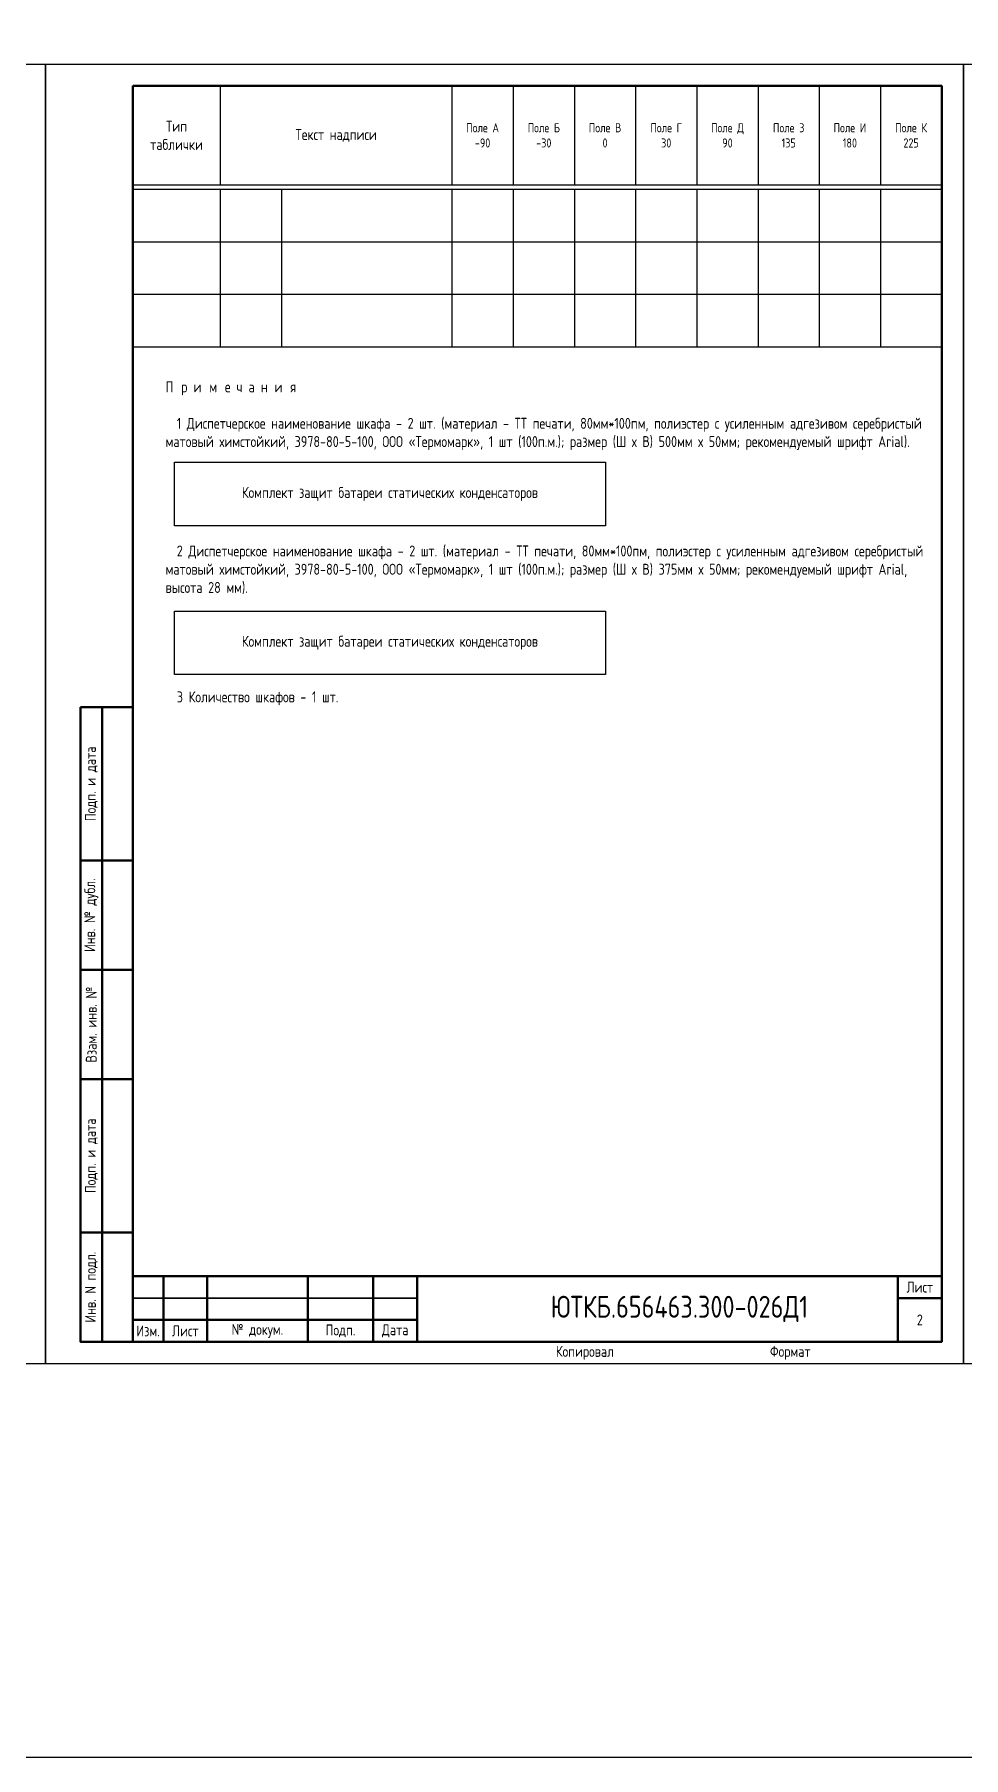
# Model space of a CAD drawing. Header units: millimetres. Extents: x -1117 to 4405, y -90 to 586.
# Drawn here: x -632.5 to -420, y -90 to 303.8 of the extents above; entities that cross this region are included whole.
import ezdxf

# ---------------------------------------------------------------- set-up
doc = ezdxf.new("R2010")
doc.units = ezdxf.units.MM
doc.styles.add('Gost_type_A', font='GOST_A.TTF')

# ---------------------------------------------------------------- blocks, each defined once
blk = doc.blocks.new('Формат_А4')
blk.add_lwpolyline([(0, 297), (0, 0), (-210, 0), (-210, 297)], close=True)
at = {"lineweight": 50}
blk.add_lwpolyline([(-190, 292), (-5, 292), (-5, 5), (-190, 5)], close=True, dxfattribs=at)
blk = doc.blocks.new('*T26')
at = {"color": 0, "linetype": 'ByBlock', "lineweight": -2, "transparency": 16777216}
for p, q in [((0, 0), (185, 0)), ((0, 0), (0, -233.86)), ((20, 0), (20, -22.61)), ((73, 0), (73, -22.61)), ((87, 0), (87, -22.61)), ((101, 0), (101, -22.61)), ((115, 0), (115, -22.61)), ((129, 0), (129, -22.61)), ((143, 0), (143, -22.61)), ((157, 0), (157, -22.61)), ((171, 0), (171, -22.61)), ((185, 0), (185, -233.86)), ((210, 0), (395, 0)), ((210, 0), (210, -59.61)), ((230, 0), (230, -22.61)), ((283, 0), (283, -22.61)), ((297, 0), (297, -22.61)), ((311, 0), (311, -22.61)), ((325, 0), (325, -22.61)), ((339, 0), (339, -22.61)), ((353, 0), (353, -22.61)), ((367, 0), (367, -22.61)), ((381, 0), (381, -22.61)), ((395, 0), (395, -59.61)), ((0, -22.61), (185, -22.61)), ((0, -23.61), (185, -23.61)), ((20, -23.61), (20, -233.86)), ((34, -23.61), (34, -233.86)), ((73, -23.61), (73, -233.86)), ((87, -23.61), (87, -233.86)), ((101, -23.61), (101, -233.86)), ((115, -23.61), (115, -233.86)), ((129, -23.61), (129, -233.86)), ((143, -23.61), (143, -233.86)), ((157, -23.61), (157, -233.86)), ((171, -23.61), (171, -233.86)), ((210, -22.61), (395, -22.61)), ((210, -23.61), (395, -23.61)), ((230, -23.61), (230, -59.61)), ((244, -23.61), (244, -59.61)), ((283, -23.61), (283, -59.61)), ((297, -23.61), (297, -59.61)), ((311, -23.61), (311, -59.61)), ((325, -23.61), (325, -59.61)), ((339, -23.61), (339, -59.61)), ((353, -23.61), (353, -59.61)), ((367, -23.61), (367, -59.61)), ((381, -23.61), (381, -59.61)), ((0, -33.61), (185, -33.61)), ((210, -35.61), (395, -35.61)), ((0, -43.61), (185, -43.61)), ((210, -47.61), (395, -47.61)), ((0, -53.61), (185, -53.61)), ((210, -59.61), (395, -59.61)), ((0, -63.61), (185, -63.61)), ((0, -73.61), (185, -73.61)), ((0, -83.61), (185, -83.61)), ((0, -93.61), (185, -93.61)), ((0, -103.61), (185, -103.61)), ((0, -113.61), (185, -113.61)), ((0, -123.99), (185, -123.99)), ((0, -134.37), (185, -134.37)), ((0, -148.92), (185, -148.92)), ((0, -159.31), (185, -159.31)), ((0, -173.86), (185, -173.86)), ((0, -185.86), (185, -185.86)), ((0, -197.86), (185, -197.86)), ((0, -209.86), (185, -209.86)), ((0, -221.86), (185, -221.86)), ((0, -233.86), (185, -233.86))]:
    blk.add_line(p, q, dxfattribs=at)
at = {"color": 0, "transparency": 16777216, "char_height": 2.5, "attachment_point": 5, "style": 'Gost_type_A'}
for s, insert, width in [('Тип таблички', (10, -11.3), 17), ('Текст надписи', (46.5, -11.3), 50), ('{\\H0.83333x;\\C256;Поле А \\P-90}', (80, -11.3), 11), ('{\\H0.83333x;\\C256;Поле Б\\P-30}', (94, -11.3), 11), ('{\\H0.83333x;\\C256;Поле В\\P0}', (108, -11.3), 11), ('{\\H0.83333x;\\C256;Поле Г\\P30}', (122, -11.3), 11), ('{\\H0.83333x;\\C256;Поле Д\\P90}', (136, -11.3), 11), ('{\\H0.83333x;\\C256;Поле З\\P135}', (150, -11.3), 11), ('{\\H0.83333x;\\C256;Поле И\\P180}', (164, -11.3), 11), ('{\\H0.83333x;\\C256;Поле К\\P225}', (178, -11.3), 11), ('Тип таблички', (220, -11.3), 17), ('Текст надписи', (256.5, -11.3), 50), ('{\\H0.83333x;\\C256;Поле А \\P-90}', (290, -11.3), 11), ('{\\H0.83333x;\\C256;Поле Б\\P-30}', (304, -11.3), 11), ('{\\H0.83333x;\\C256;Поле В\\P0}', (318, -11.3), 11), ('{\\H0.83333x;\\C256;Поле Г\\P30}', (332, -11.3), 11), ('{\\H0.83333x;\\C256;Поле Д\\P90}', (346, -11.3), 11), ('{\\H0.83333x;\\C256;Поле З\\P135}', (360, -11.3), 11), ('{\\H0.83333x;\\C256;Поле И\\P180}', (374, -11.3), 11), ('{\\H0.83333x;\\C256;Поле К\\P225}', (388, -11.3), 11), ('Карман\\P50х25', (10, -28.61), 17), ('A1', (27, -28.61), 11), ('ИЭУ', (53.5, -28.61), 36), ('Карман\\P50х25', (10, -38.61), 17), ('A1.1', (27, -38.61), 11), ('ИЧМ ИЭУ', (53.5, -38.61), 36), ('Карман\\P50х25', (10, -48.61), 17), ('HL1', (27, -48.61), 11), ('Вызов', (53.5, -48.61), 36), ('Карман\\P50х25', (10, -58.61), 17), ('SA1', (27, -58.61), 11), ('Действие на отключение\\PВ1', (53.5, -58.61), 36), ('Карман\\P50х25', (10, -68.61), 17), ('SA2', (27, -68.61), 11), ('Пуск УРОВ В1', (53.5, -68.61), 36), ('Карман\\P50х25', (10, -78.61), 17), ('SA3', (27, -78.61), 11), ('Действие на отключение\\PВ2', (53.5, -78.61), 36), ('Карман\\P50х25', (10, -88.61), 17), ('SA4', (27, -88.61), 11), ('Пуск УРОВ В2', (53.5, -88.61), 36), ('Карман\\P50х25', (10, -98.61), 17), ('SA5', (27, -98.61), 11), ('Действие на отключение\\Pот ЗНР', (53.5, -98.61), 36), ('Карман\\P50х25', (10, -108.61), 17), ('SG1', (27, -108.61), 11), ('Цепи переменного тока ВН', (53.5, -108.61), 36), ('Карман\\P50х25', (10, -118.8), 17), ('SG2', (27, -118.8), 11), ('{\\C256;Цепи переменного тока нейтрали}', (53.5, -118.8), 36), ('Карман\\P50х25', (10, -129.18), 17), ('{\\C256;Цепи переменного тока средней перемычки}', (53.5, -129.18), 36), ('SG3', (27, -129.18), 11), ('{\\C256;Цепи переменного \\Pтока цепи\\Pзаземления нейтрали}', (53.5, -141.65), 36), ('Карман\\P50х25', (10, -141.65), 17), ('SG4', (27, -141.65), 11), ('Карман\\P50х25', (10, -154.12), 17), ('SG5', (27, -154.12), 11), ('{\\C256;Цепи переменного напряжения СШ "звезда"}', (53.5, -154.12), 36), ('{\\C256;Цепи переменного напряжения СШ "треугольник"}', (53.5, -166.58), 36), ('Карман\\P50х25', (10, -166.58), 17), ('SG6', (27, -166.58), 11)]:
    blk.add_mtext(s, dxfattribs=dict(at, insert=insert, width=width))
blk = doc.blocks.new('Штамп левый нижний')
at = {"lineweight": 50}
for points in [[(-12, 145), (-7, 145), (-7, 110), (-12, 110)], [(-7, 145), (0, 145), (0, 110), (-7, 110)], [(-12, 110), (-7, 110), (-7, 85), (-12, 85)], [(-7, 110), (0, 110), (0, 85), (-7, 85)], [(-12, 85), (-7, 85), (-7, 60), (-12, 60)], [(-7, 85), (0, 85), (0, 60), (-7, 60)], [(-12, 60), (-7, 60), (-7, 25), (-12, 25)], [(-7, 60), (0, 60), (0, 25), (-7, 25)], [(-12, 25), (-7, 25), (-7, 0), (-12, 0)], [(-7, 25), (0, 25), (0, 0), (-7, 0)]]:
    blk.add_lwpolyline(points, close=True, dxfattribs=at)
at = {"char_height": 2.5, "attachment_point": 5, "rotation": 90, "style": 'Gost_type_A'}
for s, insert, width in [('Подп. и дата', (-9.5, 127.5), 35), ('Инв. № дубл.', (-9.5, 97.5), 25), ('Взам. инв. №', (-9.5, 72.5), 25), ('Подп. и дата', (-9.5, 42.5), 35), ('Инв. N подл.', (-9.5, 12.5), 25)]:
    blk.add_mtext(s, dxfattribs=dict(at, insert=insert, width=width))
blk = doc.blocks.new('Штамп малый нижний')
at = {"lineweight": 50}
for points in [[(-185, 15), (-178, 15), (-178, 5), (-185, 5)], [(-178, 15), (-168, 15), (-168, 5), (-178, 5)], [(-168, 15), (-145, 15), (-145, 5), (-168, 5)], [(-145, 15), (-130, 15), (-130, 5), (-145, 5)], [(-130, 15), (-120, 15), (-120, 5), (-130, 5)], [(-120, 15), (-10, 15), (-10, 0), (-120, 0)], [(-10, 15), (0, 15), (0, 10), (-10, 10)], [(-10, 10), (0, 10), (0, 0), (-10, 0)], [(-185, 5), (-178, 5), (-178, 0), (-185, 0)], [(-178, 5), (-168, 5), (-168, 0), (-178, 0)], [(-168, 5), (-145, 5), (-145, 0), (-168, 0)], [(-145, 5), (-130, 5), (-130, 0), (-145, 0)], [(-130, 5), (-120, 5), (-120, 0), (-130, 0)]]:
    blk.add_lwpolyline(points, close=True, dxfattribs=at)
for points in [[(-185, 15), (-178, 15), (-178, 10), (-185, 10)], [(-178, 15), (-168, 15), (-168, 10), (-178, 10)], [(-168, 15), (-145, 15), (-145, 10), (-168, 10)], [(-145, 15), (-130, 15), (-130, 10), (-145, 10)], [(-130, 15), (-120, 15), (-120, 10), (-130, 10)], [(-185, 10), (-178, 10), (-178, 5), (-185, 5)], [(-178, 10), (-168, 10), (-168, 5), (-178, 5)], [(-168, 10), (-145, 10), (-145, 5), (-168, 5)], [(-145, 10), (-130, 10), (-130, 5), (-145, 5)], [(-130, 10), (-120, 10), (-120, 5), (-130, 5)]]:
    blk.add_lwpolyline(points, close=True)
at = {"char_height": 2.5, "style": 'Gost_type_A'}
for s, insert, width, attachment_point in [('Лист', (-5, 12.5), 10, 5), ('№ докум.', (-156.5, 2.5), 23, 5), ('Подп.', (-137.5, 2.5), 15, 5), ('Дата', (-125, 2.5), 10, 5), ('Изм.', (-181.5, 2.5), 7, 5), ('Лист', (-173, 2.5), 10, 5), ('Копировал', (-75, -2.53), 13.1202, 6), ('Формат', (-30, -2.53), 13.1202, 6)]:
    blk.add_mtext(s, dxfattribs=dict(at, insert=insert, width=width, attachment_point=attachment_point))
blk = doc.blocks.new('*T33')
at = {"color": 0, "linetype": 'ByBlock', "lineweight": -2, "transparency": 16777216}
for p, q in [((0, 0), (185, 0)), ((0, 0), (0, -59.61)), ((20, 0), (20, -22.61)), ((73, 0), (73, -22.61)), ((87, 0), (87, -22.61)), ((101, 0), (101, -22.61)), ((115, 0), (115, -22.61)), ((129, 0), (129, -22.61)), ((143, 0), (143, -22.61)), ((157, 0), (157, -22.61)), ((171, 0), (171, -22.61)), ((185, 0), (185, -59.61)), ((0, -22.61), (185, -22.61)), ((0, -23.61), (185, -23.61)), ((20, -23.61), (20, -59.61)), ((34, -23.61), (34, -59.61)), ((73, -23.61), (73, -59.61)), ((87, -23.61), (87, -59.61)), ((101, -23.61), (101, -59.61)), ((115, -23.61), (115, -59.61)), ((129, -23.61), (129, -59.61)), ((143, -23.61), (143, -59.61)), ((157, -23.61), (157, -59.61)), ((171, -23.61), (171, -59.61)), ((0, -35.61), (185, -35.61)), ((0, -47.61), (185, -47.61)), ((0, -59.61), (185, -59.61))]:
    blk.add_line(p, q, dxfattribs=at)
at = {"color": 0, "transparency": 16777216, "char_height": 2.5, "attachment_point": 5, "style": 'Gost_type_A'}
for s, insert, width in [('Тип таблички', (10, -11.3), 17), ('Текст надписи', (46.5, -11.3), 50), ('{\\H0.83333x;\\C256;Поле А \\P-90}', (80, -11.3), 11), ('{\\H0.83333x;\\C256;Поле Б\\P-30}', (94, -11.3), 11), ('{\\H0.83333x;\\C256;Поле В\\P0}', (108, -11.3), 11), ('{\\H0.83333x;\\C256;Поле Г\\P30}', (122, -11.3), 11), ('{\\H0.83333x;\\C256;Поле Д\\P90}', (136, -11.3), 11), ('{\\H0.83333x;\\C256;Поле З\\P135}', (150, -11.3), 11), ('{\\H0.83333x;\\C256;Поле И\\P180}', (164, -11.3), 11), ('{\\H0.83333x;\\C256;Поле К\\P225}', (178, -11.3), 11)]:
    blk.add_mtext(s, dxfattribs=dict(at, insert=insert, width=width))

msp = doc.modelspace()

# ---------------------------------------------------------------- linework, layer by layer
at = {"color": 6}
msp.add_lwpolyline([(-1117.42, 586), (4404.54, 586), (4404.54, -90), (-1117.42, -90)], close=True, dxfattribs=at)
for points in [[(-600.5, 206), (-501.9, 206), (-501.9, 191.5), (-600.5, 191.5)], [(-600.5, 172), (-501.9, 172), (-501.9, 157.5), (-600.5, 157.5)]]:
    msp.add_lwpolyline(points, close=True)

# ---------------------------------------------------------------- block references
at = {"color": 1}
for name, p in [('Формат_А4', (-630, 0)), ('Формат_А4', (-420, 0)), ('Формат_А4', (-210, 0)), ('Штамп левый нижний', (-610, 5)), ('Штамп малый нижний', (-425, 5))]:
    msp.add_blockref(name, p, dxfattribs=at)
for name, p in [('*T26', (-820, 292)), ('*T33', (-610, 292))]:
    msp.add_blockref(name, p)

# ---------------------------------------------------------------- texts
at = {"char_height": 2.5, "style": 'Gost_type_A'}
for s, insert, width, attachment_point in [('\\pxql;{\\T2;\\C0;Примечания\\P\\P\\T1;  1 }Диспетчерское наименование шкафа - {\\C6;2 шт}. (материал - ТТ печати, 80мм*100пм, полиэстер с усиленным адгезивом серебристый матовый химстойкий, 3978-80-5-100, ООО «Термомарк», 1 шт (100п.м.); размер (Ш х В) {\\C6;500мм} х 50мм; рекомендуемый шрифт Arial).\\P\\P\\P\\P\\P\\P  2 Диспетчерское наименование шкафа - {\\C6;2 шт.} (материал - ТТ печати, 80мм*100пм, полиэстер с усиленным адгезивом серебристый матовый химстойкий, 3978-80-5-100, ООО «Термомарк», 1 шт (100п.м.); размер (Ш х В) 375мм х 50мм; рекомендуемый шрифт Arial, высота 28 мм).\\P\\P\\P\\P\\P\\P  3 Количество шкафов - 1 шт.', (-602.5, 224.48), 175, 1), ('Комплект защит батареи статических конденсаторов ', (-551.2, 198.75), 98.6, 5), ('Комплект защит батареи статических конденсаторов ', (-551.2, 164.75), 98.6, 5), ('2', (-430, 10), 10, 5)]:
    msp.add_mtext(s, dxfattribs=dict(at, insert=insert, width=width, attachment_point=attachment_point))
at = {"color": 1, "insert": (-485, 12.5), "char_height": 5, "width": 120, "attachment_point": 5, "style": 'Gost_type_A'}
msp.add_mtext('{\\C256;ЮТКБ.656463.300-026Д1}', dxfattribs=at)

doc.saveas('drawing.dxf')
